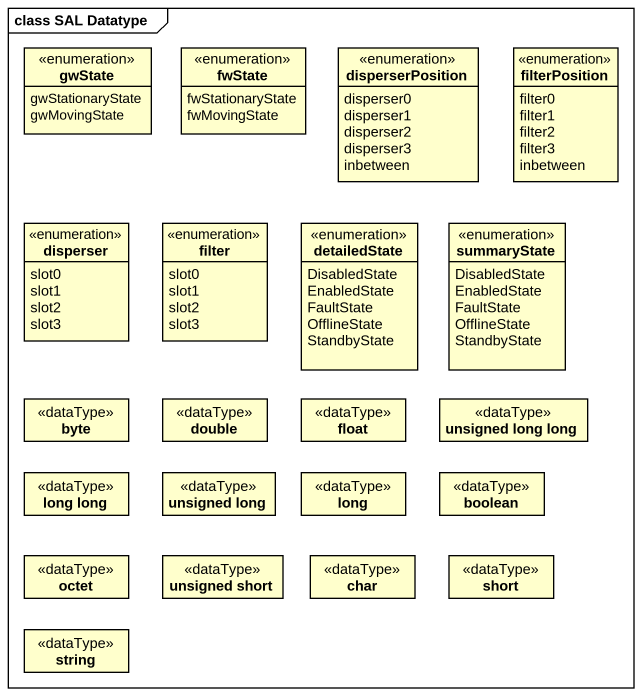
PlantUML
@startuml
mainframe class SAL Datatype
hide circle
hide empty members
enum gwState {
  gwStationaryState
  gwMovingState
}
enum fwState {
  fwStationaryState
  fwMovingState
}
enum disperserPosition {
  disperser0
  disperser1
  disperser2
  disperser3
  inbetween
}
enum filterPosition {
  filter0
  filter1
  filter2
  filter3
  inbetween
}
enum disperser {
  slot0
  slot1
  slot2
  slot3
}
enum filter {
  slot0
  slot1
  slot2
  slot3
}
enum detailedState {
  DisabledState
  EnabledState
  FaultState
  OfflineState
  StandbyState
}
enum summaryState {
  DisabledState
  EnabledState
  FaultState
  OfflineState
  StandbyState
}
class byte <<dataType>>
class double <<dataType>>
class float <<dataType>>
class "unsigned long long" as unsigned_long_long <<dataType>>
class "long long" as long_long <<dataType>>
class "unsigned long" as unsigned_long <<dataType>>
class long <<dataType>>
class boolean <<dataType>>
class octet <<dataType>>
class "unsigned short" as unsigned_short <<dataType>>
class char <<dataType>>
class short <<dataType>>
class string <<dataType>>
@enduml
